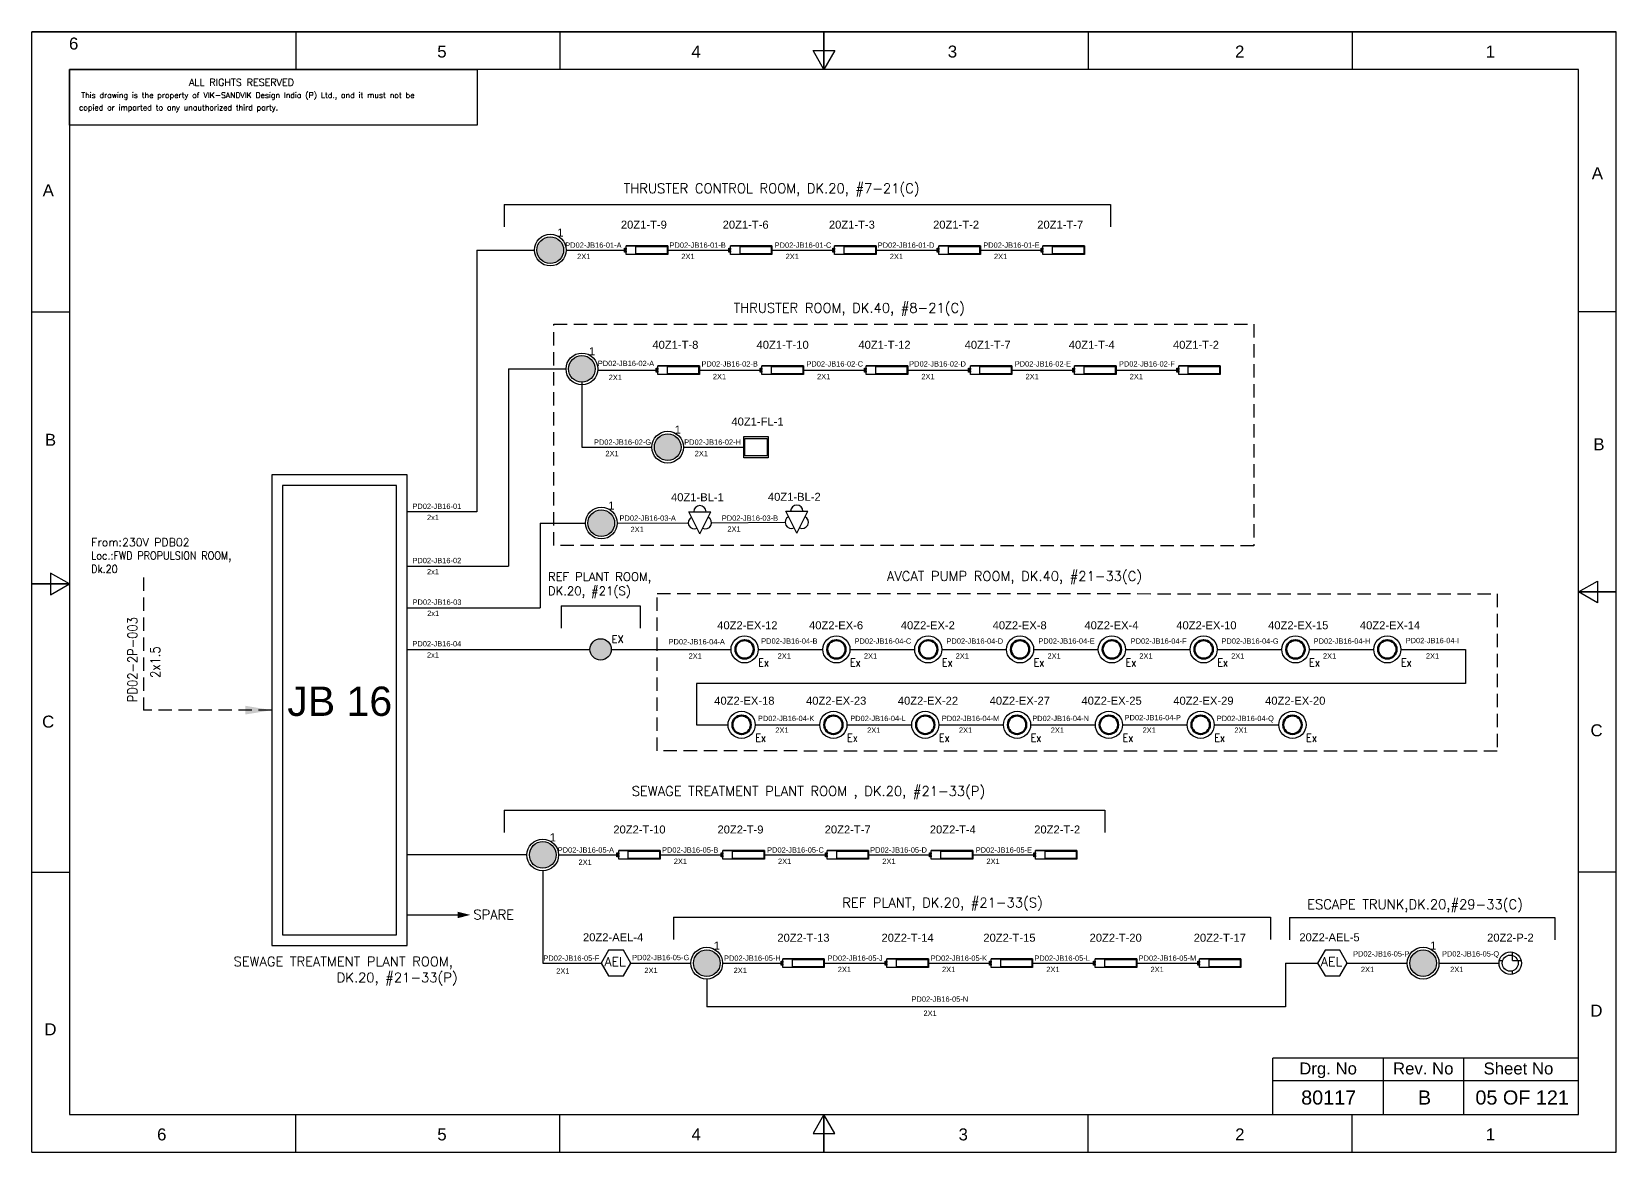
# Model space of a CAD drawing. Header units: inches. Extents: x -3311 to 1429, y -713 to 2436.
# Drawn here: x -3309.1 to -3012.1, y 1612.5 to 1822.6 of the extents above; entities that cross this region are included whole.
import ezdxf
from ezdxf.enums import TextEntityAlignment as Align

# ---------------------------------------------------------------- set-up
doc = ezdxf.new("R2010")
doc.units = ezdxf.units.IN
doc.linetypes.add('HIDDEN', pattern=[0.375, 0.25, -0.125])
doc.linetypes.add('SOLID', pattern=[0])
for name, color, linetype, lineweight in [('ELEC_TXT-025', 1, 'Continuous', 25), ('HEL-025', 1, 'Continuous', 25), ('HEL-035', 2, 'Continuous', 35)]:
    doc.layers.add(name, color=color, linetype=linetype, lineweight=lineweight)
doc.layers.add('LINE', color=3, linetype='SOLID')
doc.styles.add('_NORMAL', font='arial.ttf')
doc.styles.add('ROMANS', font='simplex.shx', dxfattribs={"width": 0.88})
doc.styles.get("Standard").update_dxf_attribs({"font": 'arial.ttf'})
doc.dimstyles.get("Standard").update_dxf_attribs({"dimtxt": 0.18, "dimasz": 0.18, "dimexe": 0.18, "dimexo": 0.0625, "dimgap": 0.09, "dimtad": 0, "dimtih": 1, "dimtoh": 1, "dimdec": 4, "dimzin": 0, "dimdsep": 46, "dimtxsty": 'Standard', "dimcen": 0.09, "dimadec": 0, "dimazin": 0, "dimtfac": 1, "dimtdec": 4, "dimtofl": 0, "dimtmove": 0, "dimatfit": 3, "dimfxl": 1, "dimtolj": 1, "dimtzin": 0, "dimarcsym": 0})
pattern_1 = [(0, (0, 0), (0, 6.985), [5.08, -1.905]), (90, (0, 0), (-6.985, 4e-16), [5.08, -1.905])]

# ---------------------------------------------------------------- blocks, each defined once
blk = doc.blocks.new('fr')
at = {"color": 7, "linetype": 'Continuous'}
for p, q in [((33763.99, 4500.4), (33466.99, 4500.4)), ((33466.99, 4500.4), (33763.99, 4500.4)), ((33466.99, 4290.33), (33466.99, 4500.4)), ((33516.49, 4500.4), (33516.49, 4493.33)), ((33565.99, 4500.4), (33565.99, 4493.33)), ((33615.49, 4500.4), (33615.49, 4493.33)), ((33615.49, 4493.33), (33615.49, 4500.4)), ((33615.49, 4500.4), (33615.49, 4493.33)), ((33664.99, 4500.4), (33664.99, 4493.33)), ((33714.49, 4500.4), (33714.49, 4493.33)), ((33763.99, 4290.33), (33763.99, 4500.4)), ((33763.99, 4290.33), (33763.99, 4500.4)), ((33615.49, 4493.33), (33613.45, 4496.87)), ((33613.45, 4496.87), (33617.53, 4496.87)), ((33617.53, 4496.87), (33615.49, 4493.33)), ((33756.92, 4493.33), (33474.06, 4493.33)), ((33474.06, 4493.33), (33474.06, 4297.41)), ((33756.92, 4297.41), (33756.92, 4493.33)), ((33466.99, 4447.89), (33474.06, 4447.89)), ((33763.99, 4447.89), (33756.92, 4447.89)), ((33474.06, 4396.87), (33470.53, 4398.91)), ((33470.53, 4398.91), (33470.53, 4394.83)), ((33466.99, 4396.87), (33474.06, 4396.87)), ((33474.06, 4396.87), (33466.99, 4396.87)), ((33466.99, 4396.87), (33474.06, 4396.87)), ((33470.53, 4394.83), (33474.06, 4396.87)), ((33756.92, 4395.37), (33760.45, 4397.41)), ((33760.45, 4397.41), (33760.45, 4393.33)), ((33763.99, 4395.37), (33756.92, 4395.37)), ((33760.45, 4393.33), (33756.92, 4395.37)), ((33756.92, 4395.37), (33763.99, 4395.37)), ((33763.99, 4395.37), (33756.92, 4395.37)), ((33466.99, 4342.85), (33474.06, 4342.85)), ((33763.99, 4342.85), (33756.92, 4342.85)), ((33474.06, 4297.41), (33756.92, 4297.41)), ((33516.49, 4290.33), (33516.49, 4297.41)), ((33565.99, 4290.33), (33565.99, 4297.41)), ((33615.49, 4297.41), (33613.45, 4293.87)), ((33615.49, 4290.33), (33615.49, 4297.41)), ((33617.53, 4293.87), (33615.49, 4297.41)), ((33615.49, 4297.41), (33615.49, 4290.33)), ((33615.49, 4290.33), (33615.49, 4297.41)), ((33664.99, 4290.33), (33664.99, 4297.41)), ((33714.49, 4290.33), (33714.49, 4297.41)), ((33613.45, 4293.87), (33617.53, 4293.87)), ((33466.99, 4290.33), (33763.99, 4290.33)), ((33466.99, 4290.33), (33763.99, 4290.33))]:
    blk.add_line(p, q, dxfattribs=at)
at = {"color": 7, "style": '_NORMAL'}
for s, p in [('6', (33474.86, 4498.18)), ('5', (33543.88, 4496.68)), ('4', (33591.52, 4496.68)), ('3', (33639.57, 4496.68)), ('2', (33693.41, 4496.68)), ('1', (33740.39, 4496.68)), ('A', (33760.45, 4473.88)), ('A', (33470.1, 4470.68)), ('B', (33470.52, 4423.9)), ('B', (33760.74, 4423.06)), ('C', (33470.08, 4371.07)), ('C', (33760.29, 4369.44)), ('D', (33760.27, 4316.89)), ('D', (33470.51, 4313.39)), ('6', (33491.37, 4293.69)), ('5', (33543.89, 4293.69)), ('4', (33591.53, 4293.69)), ('3', (33641.59, 4293.69)), ('2', (33693.43, 4293.69)), ('1', (33740.41, 4293.69))]:
    blk.add_text(s, height=2.25, dxfattribs=at).set_placement(p, align=Align.MIDDLE_CENTER)
blk = doc.blocks.new('A$C4BAD7D21')
at = {"layer": 'HEL-025'}
blk.add_lwpolyline([(-34000, 0), (-34000, 2086), (-18714, 2086), (-18714, 0)], close=True, dxfattribs=at)
at = {"layer": 'HEL-025', "style": 'ROMANS'}
for s, p in [('This drawing is the property of VIK-SANDVIK Design India (P) Ltd., and it must not be', (-33558, 1016)), (' copied or imparted to any unauthorized third party.', (-33785, 550))]:
    blk.add_text(s, height=210, dxfattribs=at).set_placement(p)
at = {"layer": 'HEL-035', "style": 'ROMANS'}
blk.add_text('     ALL RIGHTS RESERVED', height=262.5, dxfattribs=at).set_placement((-30497, 1476))
blk = doc.blocks.new('FIXED_KEY_SWITCH')
h = blk.add_hatch(color=1)
h.dxf.hatch_style = 1
edge = h.paths.add_edge_path()
edge.add_arc((848.13, 1737.46), 2.5, 0, 360)
at = {"color": 1}
blk.add_circle((848.13, 1737.46), 2.5, dxfattribs=at)
at = {"color": 7, "insert": (849.44, 1741.5), "char_height": 1.5, "attachment_point": 1, "style": '_NORMAL'}
blk.add_mtext_dynamic_manual_height_columns('1', width=1.5, gutter_width=7.5, heights=[0], dxfattribs=at)
blk = doc.blocks.new('SWT')
blk.add_blockref('FIXED_KEY_SWITCH', (0, 0))
blk.add_attdef('TAG_NO', (844.55, 1741.11), '', height=1.5)
blk = doc.blocks.new('2A')
at = {"color": 7, "lineweight": -3, "ltscale": 2.5}
blk.add_line((790.02, 1997.62, -0.03), (782.23, 1997.62, -0.03), dxfattribs=at)
at = {"color": 7, "lineweight": -3, "ltscale": 2.5, "elevation": -0.03}
for points in [[(781.91, 1997.21), (782.23, 1997.21), (782.23, 1996.94), (781.91, 1996.94)], [(781.91, 1996.7), (782.23, 1996.7), (782.23, 1996.44), (781.91, 1996.44)], [(782.23, 1997.62), (790.02, 1997.62), (790.02, 1996.02), (782.23, 1996.02)], [(784.03, 1997.5), (789.88, 1997.5), (789.88, 1996.14), (784.03, 1996.14)]]:
    blk.add_lwpolyline(points, close=True, dxfattribs=at)
blk = doc.blocks.new('LED TUBE LIGHT 30W')
blk.add_blockref('2A', (179.91, -357.89))
blk.add_attdef('TAG_NO.', (962.52, 1642.97), '', height=1.5)
blk = doc.blocks.new('13')
for points in [[(436.88, 1959.44), (441.46, 1959.44), (441.46, 1955.44), (436.88, 1955.44)], [(437.07, 1959.08), (441.26, 1959.08), (441.26, 1955.8), (437.07, 1955.8)]]:
    blk.add_lwpolyline(points, close=True)
blk = doc.blocks.new('LED FLOOD LIGHT 100W')
blk.add_blockref('13', (5123.55, -712.19))
blk.add_attdef('TAG_NO', (5558.98, 1249.67), '', height=1.5)
blk = doc.blocks.new('11')
for p, q in [((438, 1973.54, -0.08), (442.11, 1973.54, -0.08)), ((440.05, 1969.42, -0.08), (438, 1973.54, -0.08)), ((440.05, 1969.42, -0.08), (442.11, 1973.54, -0.08))]:
    blk.add_line(p, q)
for centre, start, end in [((439.02, 1971.48, -0.08), 116.5651, 296.5651), ((440.05, 1973.54, -0.08), 0, 180), ((441.08, 1971.48, -0.08), 243.4349, 63.4349)]:
    blk.add_arc(centre, 1.15, start, end)
blk = doc.blocks.new('BILGE LIGHT')
blk.add_blockref('11', (1524.93, -1711.73))
blk.add_attdef('TAG_NO', (1960.14, 263.52), '', height=1.5)
blk = doc.blocks.new('4')
blk.add_circle((514.17, -147.17), 2.54)
at = {"lineweight": 50}
blk.add_circle((514.17, -147.17), 1.73, dxfattribs=at)
at = {"style": 'ROMANS', "width": 0.88}
blk.add_text('Ex', height=1.5, dxfattribs=at).set_placement((516.72, -150.36))
blk = doc.blocks.new('LED EXPLOSION PROOF LIGHT 15W')
blk.add_blockref('4', (0, 0))
blk.add_attdef('TAG_NO', (509.37, -143.46), '', height=1.5)
blk = doc.blocks.new('AEL')
at = {"color": 4}
blk.add_lwpolyline([(989.98, -190.09), (992.75, -190.09), (994.14, -187.69), (992.75, -185.28), (989.98, -185.28), (988.59, -187.69)], close=True, dxfattribs=at)
at = {"color": 4, "style": 'ROMANS'}
blk.add_text('AEL', height=1.725, dxfattribs=at).set_placement((989.2, -188.27))
blk = doc.blocks.new('AEL_L')
blk.add_blockref('AEL', (0, 0))
blk.add_attdef('TAG_NO', (986.55, -183.59), '', height=1.5)
blk = doc.blocks.new('1')
h = blk.add_hatch()
h.set_pattern_fill('ANGLE', color=6)
h.set_pattern_definition(pattern_1)
h.paths.add_polyline_path([(303.23, 2044.43, 1), (306.22, 2044.43, 1)], flags=0)
h.paths.add_polyline_path([(302.63, 2044.43, 1), (306.83, 2044.43, 1)])
h.paths.add_polyline_path([(306.22, 2044.43, -1), (303.23, 2044.43, -1)], flags=16)
h = blk.add_hatch()
h.set_pattern_fill('ANGLE', color=6)
h.set_pattern_definition(pattern_1)
h.paths.add_polyline_path([(303.23, 2044.43, 1), (306.22, 2044.43, 1)])
at = {"color": 6}
for radius in [2.1, 1.5]:
    blk.add_circle((304.73, 2044.43), radius, dxfattribs=at)
blk = doc.blocks.new('LED PENDENT LIGHT 15W')
blk.add_blockref('1', (0, 0))
blk.add_attdef('TAG_NO', (301.63, 2048.1), '', height=1.5)
blk = doc.blocks.new('EX_PROOF_SWITCH')
h = blk.add_hatch(color=1)
h.dxf.hatch_style = 1
edge = h.paths.add_edge_path()
edge.add_arc((2067.16, 3666.55), 2, 0, 360)
at = {"color": 1}
blk.add_circle((2067.16, 3666.55), 2, dxfattribs=at)
at = {"color": 1, "style": 'ROMANS'}
blk.add_text('EX', height=1.4, dxfattribs=at).set_placement((2069.19, 3668.46), align=Align.MIDDLE_LEFT)

msp = doc.modelspace()

# ---------------------------------------------------------------- linework, layer by layer
for p, q in [((-3220.51, 1790.16), (-3106.84, 1790.16)), ((-3225.62, 1781.61), (-3225.62, 1732.53)), ((-3205.94, 1756.84), (-3205.94, 1744.67)), ((-3209.83, 1714.95), (-3195.02, 1714.95)), ((-3220.48, 1676.63), (-3107.89, 1676.63)), ((-3216.25, 1668.23), (-3238.68, 1668.23)), ((-3213.27, 1665.25), (-3213.27, 1647.94)), ((-3188.79, 1656.59, -0.05), (-3076.9, 1656.59, -0.05)), ((-3073.33, 1656.49, -0.24), (-3023.57, 1656.49, -0.24)), ((-3074.04, 1647.94, -0.19), (-3074.04, 1639.75, -0.19)), ((-3182.53, 1644.97, -0.05), (-3182.53, 1639.75, -0.05)), ((-3074.04, 1639.75, 0), (-3182.53, 1639.75, 0))]:
    msp.add_line(p, q)
at = {"color": 7, "linetype": 'Continuous'}
for p, q in [((-3019.13, 1630.15), (-3076.45, 1630.15)), ((-3076.45, 1619.56), (-3076.45, 1630.15)), ((-3055.68, 1619.56), (-3055.68, 1630.15)), ((-3040.66, 1619.56), (-3040.66, 1630.15)), ((-3076.45, 1625.97), (-3019.13, 1625.97))]:
    msp.add_line(p, q, dxfattribs=at)
at = {"linetype": 'HIDDEN', "ltscale": 10}
for points in [[(-3211.18, 1767.75), (-3079.97, 1767.71), (-3079.97, 1726.19), (-3211.18, 1726.23)], [(-3191.83, 1717.23), (-3034.36, 1717.19), (-3034.36, 1687.68), (-3191.83, 1687.72)]]:
    msp.add_lwpolyline(points, close=True, dxfattribs=at)
msp.add_lwpolyline([(-3288.09, 1720.25), (-3288.09, 1695.37)], dxfattribs=at)
at = {"elevation": -0.25}
msp.add_lwpolyline([(-3040.31, 1706.76), (-3040.31, 1700.38), (-3184.45, 1700.38), (-3184.45, 1692.62)], dxfattribs=at)
msp.add_lwpolyline([(-3229.19, 1656.98, 1.18, 0, 0), (-3226.84, 1656.98, 0, 0, 0)], format="xyseb")
at = {"layer": 'LINE', "color": 0}
for p, q in [((-3220.51, 1790.16), (-3220.51, 1785.97)), ((-3106.84, 1790.16), (-3106.84, 1785.97)), ((-3225.62, 1781.61), (-3214.84, 1781.61)), ((-3208.89, 1781.61, 0), (-3197.63, 1781.61, -0.03)), ((-3189.83, 1781.61, -0.03), (-3178.11, 1781.61, -0.05)), ((-3170.31, 1781.61, -0.05), (-3158.58, 1781.61, -0.08)), ((-3150.78, 1781.61, -0.08), (-3139.05, 1781.61, -0.11)), ((-3131.25, 1781.61, -0.11), (-3119.53, 1781.61, -0.14)), ((-3219.7, 1759.34), (-3219.7, 1722.37)), ((-3219.7, 1759.34), (-3208.91, 1759.34)), ((-3202.97, 1759.09, 0), (-3191.72, 1759.09, -0.03)), ((-3183.92, 1759.09, -0.03), (-3172.19, 1759.09, -0.05)), ((-3164.4, 1759.09, -0.05), (-3152.67, 1759.09, -0.08)), ((-3144.87, 1759.09, -0.08), (-3133.14, 1759.09, -0.11)), ((-3125.34, 1759.09, -0.11), (-3113.61, 1759.09, -0.14)), ((-3105.82, 1759.09, -0.14), (-3094.09, 1759.09, -0.16)), ((-3205.94, 1744.67), (-3192.82, 1744.67, -0.03)), ((-3186.87, 1744.67, -0.03), (-3175.62, 1744.67, -0.05)), ((-3264.04, 1739.49), (-3264.04, 1651.25)), ((-3238.68, 1739.49), (-3264.04, 1739.49)), ((-3240.68, 1737.49), (-3262.04, 1737.49)), ((-3262.04, 1737.49), (-3262.04, 1653.25)), ((-3240.68, 1653.25), (-3240.68, 1737.49)), ((-3238.68, 1651.25), (-3238.68, 1739.49)), ((-3225.62, 1732.53), (-3238.68, 1732.53)), ((-3213.77, 1730.43), (-3213.77, 1714.57)), ((-3213.77, 1730.43), (-3205.28, 1730.43)), ((-3199.33, 1730.43), (-3185.99, 1730.51)), ((-3181.64, 1730.51), (-3167.83, 1730.59)), ((-3238.68, 1722.37), (-3219.7, 1722.37)), ((-3238.65, 1714.57), (-3213.77, 1714.57)), ((-3209.83, 1714.95), (-3209.83, 1710.76)), ((-3195.02, 1714.95), (-3195.02, 1710.76)), ((-3238.68, 1706.76), (-3204.43, 1706.76)), ((-3200.43, 1706.76), (-3177.98, 1706.76, -0.02)), ((-3172.9, 1706.76, -0.02), (-3160.77, 1706.76, -0.05)), ((-3155.7, 1706.76, -0.04), (-3143.56, 1706.76, -0.07)), ((-3138.49, 1706.76, -0.07), (-3126.35, 1706.76, -0.1)), ((-3121.28, 1706.76, -0.1), (-3109.14, 1706.76, -0.13)), ((-3104.07, 1706.76, -0.13), (-3091.93, 1706.76, -0.16)), ((-3086.86, 1706.76, -0.16), (-3074.73, 1706.76, -0.19)), ((-3069.66, 1706.76, -0.19), (-3057.52, 1706.76, -0.22)), ((-3052.45, 1706.76, -0.23), (-3040.31, 1706.76, -0.25)), ((-3184.45, 1692.62, -0.04), (-3178.53, 1692.62, -0.05)), ((-3173.46, 1692.62, -0.05), (-3161.33, 1692.62, -0.08)), ((-3156.26, 1692.62, -0.08), (-3144.12, 1692.62, -0.11)), ((-3139.05, 1692.62, -0.11), (-3126.91, 1692.62, -0.14)), ((-3121.84, 1692.62, -0.14), (-3109.7, 1692.62, -0.17)), ((-3104.63, 1692.62, -0.17), (-3092.49, 1692.62, -0.19)), ((-3087.42, 1692.62, -0.19), (-3075.29, 1692.62, -0.22)), ((-3220.48, 1676.63), (-3220.48, 1672.44)), ((-3107.89, 1676.63), (-3107.89, 1672.44)), ((-3210.3, 1668.23, 0), (-3199.04, 1668.23, -0.03)), ((-3191.25, 1668.23, -0.03), (-3179.52, 1668.23, -0.05)), ((-3171.72, 1668.23, -0.05), (-3159.99, 1668.23, -0.08)), ((-3152.19, 1668.23, -0.08), (-3140.46, 1668.23, -0.11)), ((-3132.66, 1668.23, -0.11), (-3120.94, 1668.23, -0.14)), ((-3238.68, 1656.98), (-3229.19, 1656.98)), ((-3188.79, 1656.59, -0.05), (-3188.79, 1652.4, -0.05)), ((-3076.9, 1656.59, -0.05), (-3076.9, 1652.4, -0.05)), ((-3073.33, 1656.49, -0.24), (-3073.33, 1652.3, -0.24)), ((-3023.57, 1656.49, -0.24), (-3023.57, 1652.3, -0.24)), ((-3262.04, 1653.25), (-3240.68, 1653.25)), ((-3264.04, 1651.25), (-3238.68, 1651.25)), ((-3213.27, 1647.94), (-3202.31, 1647.94, -0.02)), ((-3196.76, 1647.94, -0.02), (-3185.5, 1647.94, -0.05)), ((-3179.56, 1647.94, -0.05), (-3168.3, 1647.94, -0.08)), ((-3160.5, 1647.94, -0.08), (-3148.78, 1647.94, -0.1)), ((-3140.98, 1647.94, -0.1), (-3129.25, 1647.94, -0.13)), ((-3121.45, 1647.94, -0.13), (-3109.72, 1647.94, -0.16)), ((-3101.92, 1647.94, -0.16), (-3090.19, 1647.94, -0.18)), ((-3074.04, 1647.94, -0.19), (-3068.04, 1647.94, -0.21)), ((-3062.49, 1647.94, -0.21), (-3051.23, 1647.94, -0.24)), ((-3045.28, 1647.94, -0.24), (-3034.03, 1647.94, -0.27))]:
    msp.add_line(p, q, dxfattribs=at)
for centre in [(-3211.86, 1781.61), (-3205.94, 1759.34), (-3189.85, 1744.67, -0.03), (-3202.3, 1730.43), (-3213.27, 1668.23), (-3182.53, 1647.94, -0.05), (-3048.26, 1647.94, -0.24)]:
    msp.add_circle(centre, 2.97, dxfattribs=at)

# ---------------------------------------------------------------- block references
for name, p in [('fr', (-36776.05, -2677.85)), ('SWT', (-4059.99, 44.15)), ('SWT', (-4054.07, 21.88)), ('SWT', (-4037.98, 7.21, -0.03)), ('SWT', (-4050.43, -7.03)), ('SWT', (-4061.4, -69.23)), ('SWT', (-4030.66, -89.52, -0.05)), ('SWT', (-3896.39, -89.52, -0.24))]:
    msp.add_blockref(name, p)
ref = msp.add_blockref('LED TUBE LIGHT 30W', (-4159.76, 142.68))
ref.add_attrib('TAG_NO.', '20Z1-T-9', (-3198.63, 1785.63), dxfattribs={"height": 1.5})
ref = msp.add_blockref('LED TUBE LIGHT 30W', (-4140.24, 142.68, -0.03))
ref.add_attrib('TAG_NO.', '20Z1-T-6', (-3179.55, 1785.63, -0.03), dxfattribs={"height": 1.5})
ref = msp.add_blockref('LED TUBE LIGHT 30W', (-4120.71, 142.68, -0.05))
ref.add_attrib('TAG_NO.', '20Z1-T-3', (-3159.64, 1785.63, -0.05), dxfattribs={"height": 1.5})
ref = msp.add_blockref('LED TUBE LIGHT 30W', (-4101.18, 142.68, -0.08))
ref.add_attrib('TAG_NO.', '20Z1-T-2', (-3140.11, 1785.63, -0.08), dxfattribs={"height": 1.5})
ref = msp.add_blockref('LED TUBE LIGHT 30W', (-4081.66, 142.68, -0.11))
ref.add_attrib('TAG_NO.', '20Z1-T-7', (-3120.59, 1785.63, -0.11), dxfattribs={"height": 1.5})
ref = msp.add_blockref('LED TUBE LIGHT 30W', (-4153.85, 120.17))
ref.add_attrib('TAG_NO.', '40Z1-T-8', (-3192.72, 1763.11), dxfattribs={"height": 1.5})
ref = msp.add_blockref('LED TUBE LIGHT 30W', (-4134.33, 120.17, -0.03))
ref.add_attrib('TAG_NO.', '40Z1-T-10', (-3173.2, 1763.11, -0.03), dxfattribs={"height": 1.5})
ref = msp.add_blockref('LED TUBE LIGHT 30W', (-4114.8, 120.17, -0.05))
ref.add_attrib('TAG_NO.', '40Z1-T-12', (-3154.11, 1763.11, -0.05), dxfattribs={"height": 1.5})
ref = msp.add_blockref('LED TUBE LIGHT 30W', (-4095.27, 120.17, -0.08))
ref.add_attrib('TAG_NO.', '40Z1-T-7', (-3134.2, 1763.11, -0.08), dxfattribs={"height": 1.5})
ref = msp.add_blockref('LED TUBE LIGHT 30W', (-4075.75, 120.17, -0.11))
ref.add_attrib('TAG_NO.', '40Z1-T-4', (-3114.68, 1763.11, -0.11), dxfattribs={"height": 1.5})
ref = msp.add_blockref('LED TUBE LIGHT 30W', (-4056.22, 120.17, -0.14))
ref.add_attrib('TAG_NO.', '40Z1-T-2', (-3095.15, 1763.11, -0.14), dxfattribs={"height": 1.5})
ref = msp.add_blockref('LED FLOOD LIGHT 100W', (-8736.04, 499.42, -0.05))
ref.add_attrib('TAG_NO', '40Z1-FL-1', (-3177.91, 1748.72, -0.05), dxfattribs={"height": 1.5})
ref = msp.add_blockref('BILGE LIGHT', (-5148.8, 1470.76, 0.08))
ref.add_attrib('TAG_NO', '40Z1-BL-1', (-3189.23, 1734.53, 0.08), dxfattribs={"height": 1.5})
ref = msp.add_blockref('BILGE LIGHT', (-5130.64, 1470.84, 0.08))
ref.add_attrib('TAG_NO', '40Z1-BL-2', (-3171.07, 1734.61, 0.08), dxfattribs={"height": 1.5})
ref = msp.add_blockref('LED EXPLOSION PROOF LIGHT 15W', (-3689.61, 1853.93, -0.02))
ref.add_attrib('TAG_NO', '40Z2-EX-12', (-3180.57, 1710.53, -0.02), dxfattribs={"height": 1.5})
ref = msp.add_blockref('LED EXPLOSION PROOF LIGHT 15W', (-3672.4, 1853.93, -0.04))
ref.add_attrib('TAG_NO', '40Z2-EX-6', (-3163.36, 1710.53, -0.04), dxfattribs={"height": 1.5})
ref = msp.add_blockref('LED EXPLOSION PROOF LIGHT 15W', (-3655.19, 1853.93, -0.07))
ref.add_attrib('TAG_NO', '40Z2-EX-2', (-3146.16, 1710.53, -0.07), dxfattribs={"height": 1.5})
ref = msp.add_blockref('LED EXPLOSION PROOF LIGHT 15W', (-3637.98, 1853.93, -0.1))
ref.add_attrib('TAG_NO', '40Z2-EX-8', (-3128.95, 1710.53, -0.1), dxfattribs={"height": 1.5})
ref = msp.add_blockref('LED EXPLOSION PROOF LIGHT 15W', (-3620.77, 1853.93, -0.13))
ref.add_attrib('TAG_NO', '40Z2-EX-4', (-3111.74, 1710.53, -0.13), dxfattribs={"height": 1.5})
ref = msp.add_blockref('LED EXPLOSION PROOF LIGHT 15W', (-3603.57, 1853.93, -0.16))
ref.add_attrib('TAG_NO', '40Z2-EX-10', (-3094.53, 1710.53, -0.16), dxfattribs={"height": 1.5})
ref = msp.add_blockref('LED EXPLOSION PROOF LIGHT 15W', (-3586.36, 1853.93, -0.19))
ref.add_attrib('TAG_NO', '40Z2-EX-15', (-3077.32, 1710.53, -0.19), dxfattribs={"height": 1.5})
ref = msp.add_blockref('LED EXPLOSION PROOF LIGHT 15W', (-3569.15, 1853.93, -0.23))
ref.add_attrib('TAG_NO', '40Z2-EX-14', (-3060.12, 1710.53, -0.23), dxfattribs={"height": 1.5})
ref = msp.add_blockref('LED EXPLOSION PROOF LIGHT 15W', (-3690.17, 1839.79, -0.05))
ref.add_attrib('TAG_NO', '40Z2-EX-18', (-3181.13, 1696.39, -0.05), dxfattribs={"height": 1.5})
ref = msp.add_blockref('LED EXPLOSION PROOF LIGHT 15W', (-3672.96, 1839.79, -0.08))
ref.add_attrib('TAG_NO', '40Z2-EX-23', (-3163.92, 1696.39, -0.08), dxfattribs={"height": 1.5})
ref = msp.add_blockref('LED EXPLOSION PROOF LIGHT 15W', (-3655.75, 1839.79, -0.11))
ref.add_attrib('TAG_NO', '40Z2-EX-22', (-3146.72, 1696.39, -0.11), dxfattribs={"height": 1.5})
ref = msp.add_blockref('LED EXPLOSION PROOF LIGHT 15W', (-3638.54, 1839.79, -0.14))
ref.add_attrib('TAG_NO', '40Z2-EX-27', (-3129.51, 1696.39, -0.14), dxfattribs={"height": 1.5})
ref = msp.add_blockref('LED EXPLOSION PROOF LIGHT 15W', (-3621.33, 1839.79, -0.17))
ref.add_attrib('TAG_NO', '40Z2-EX-25', (-3112.3, 1696.39, -0.17), dxfattribs={"height": 1.5})
ref = msp.add_blockref('LED EXPLOSION PROOF LIGHT 15W', (-3604.13, 1839.79, -0.19))
ref.add_attrib('TAG_NO', '40Z2-EX-29', (-3095.09, 1696.39, -0.19), dxfattribs={"height": 1.5})
ref = msp.add_blockref('LED EXPLOSION PROOF LIGHT 15W', (-3586.92, 1839.79, -0.22))
ref.add_attrib('TAG_NO', '40Z2-EX-20', (-3077.88, 1696.39, -0.22), dxfattribs={"height": 1.5})
ref = msp.add_blockref('LED TUBE LIGHT 30W', (-4161.18, 29.3))
ref.add_attrib('TAG_NO.', '20Z2-T-10', (-3200.04, 1672.25), dxfattribs={"height": 1.5})
ref = msp.add_blockref('LED TUBE LIGHT 30W', (-4141.65, 29.3, -0.03))
ref.add_attrib('TAG_NO.', '20Z2-T-9', (-3180.52, 1672.25, -0.03), dxfattribs={"height": 1.5})
ref = msp.add_blockref('LED TUBE LIGHT 30W', (-4122.12, 29.3, -0.05))
ref.add_attrib('TAG_NO.', '20Z2-T-7', (-3160.43, 1672.25, -0.05), dxfattribs={"height": 1.5})
ref = msp.add_blockref('LED TUBE LIGHT 30W', (-4102.59, 29.3, -0.08))
ref.add_attrib('TAG_NO.', '20Z2-T-4', (-3140.72, 1672.25, -0.08), dxfattribs={"height": 1.5})
ref = msp.add_blockref('LED TUBE LIGHT 30W', (-4083.07, 29.3, -0.11))
ref.add_attrib('TAG_NO.', '20Z2-T-2', (-3121.16, 1672.25, -0.11), dxfattribs={"height": 1.5})
ref = msp.add_blockref('AEL_L', (-4190.9, 1835.63, -0.02))
ref.add_attrib('TAG_NO', '20Z2-AEL-4', (-3205.73, 1652.04, -0.02), dxfattribs={"color": 4, "height": 1.5})
ref = msp.add_blockref('LED TUBE LIGHT 30W', (-4130.43, 9.01, -0.05))
ref.add_attrib('TAG_NO.', '20Z2-T-13', (-3169.3, 1651.96, -0.05), dxfattribs={"height": 1.5})
ref = msp.add_blockref('LED TUBE LIGHT 30W', (-4110.91, 9.01, -0.08))
ref.add_attrib('TAG_NO.', '20Z2-T-14', (-3149.78, 1651.96, -0.08), dxfattribs={"height": 1.5})
ref = msp.add_blockref('LED TUBE LIGHT 30W', (-4091.38, 9.01, -0.1))
ref.add_attrib('TAG_NO.', '20Z2-T-15', (-3130.69, 1651.96, -0.1), dxfattribs={"height": 1.5})
ref = msp.add_blockref('LED TUBE LIGHT 30W', (-4071.85, 9.01, -0.13))
ref.add_attrib('TAG_NO.', '20Z2-T-20', (-3110.78, 1651.96, -0.13), dxfattribs={"height": 1.5})
ref = msp.add_blockref('LED TUBE LIGHT 30W', (-4052.33, 9.01, -0.16))
ref.add_attrib('TAG_NO.', '20Z2-T-17', (-3091.26, 1651.96, -0.16), dxfattribs={"height": 1.5})
ref = msp.add_blockref('AEL_L', (-4056.63, 1835.63, -0.21))
ref.add_attrib('TAG_NO', '20Z2-AEL-5', (-3071.46, 1652.04, -0.21), dxfattribs={"color": 4, "height": 1.5})
ref = msp.add_blockref('LED PENDENT LIGHT 15W', (-3336.66, -396.49, -0.27))
ref.add_attrib('TAG_NO', '20Z2-P-2', (-3036.27, 1651.98, -0.27), dxfattribs={"height": 1.5})
at = {"layer": 'ELEC_TXT-025', "color": 0, "xscale": 0.005, "yscale": 0.005, "zscale": 0.005}
msp.add_blockref('A$C4BAD7D21', (-3131.98, 1805.05), dxfattribs=at)
at = {"layer": 'LINE', "color": 7}
msp.add_blockref('EX_PROOF_SWITCH', (-5269.59, -1959.79), dxfattribs=at)

# ---------------------------------------------------------------- texts
at = {"color": 7}
for s, p in [('PD02-JB16-01-A', (-3209.06, 1782.04, 0.05)), ('PD02-JB16-01-B', (-3189.51, 1782.04, 0.03)), ('PD02-JB16-01-C', (-3169.81, 1782.04)), ('PD02-JB16-01-D', (-3150.49, 1782.04, -0.03)), ('PD02-JB16-01-E', (-3130.71, 1782.04, -0.05)), ('2X1', (-3206.83, 1779.92)), ('2X1', (-3187.3, 1779.92, -0.03)), ('2X1', (-3167.75, 1779.92, -0.05)), ('2X1', (-3148.22, 1779.92, -0.08)), ('2X1', (-3128.7, 1779.92, -0.11)), ('PD02-JB16-02-A', (-3202.95, 1759.87, 0.05)), ('2X1', (-3200.91, 1757.24)), ('PD02-JB16-02-B', (-3183.51, 1759.78, 0.03)), ('2X1', (-3181.39, 1757.41, -0.03)), ('PD02-JB16-02-C', (-3163.86, 1759.78)), ('2X1', (-3161.86, 1757.41, -0.05)), ('PD02-JB16-02-D', (-3144.59, 1759.78, -0.03)), ('2X1', (-3142.31, 1757.41, -0.08)), ('PD02-JB16-02-E', (-3124.81, 1759.78, -0.05)), ('2X1', (-3122.78, 1757.41, -0.11)), ('PD02-JB16-02-F', (-3105.28, 1759.78, -0.08)), ('2X1', (-3103.26, 1757.41, -0.14)), ('PD02-JB16-02-G', (-3203.67, 1745.11, 0.03)), ('2X1', (-3201.52, 1742.98)), ('PD02-JB16-02-H', (-3186.76, 1745.11, 0.03)), ('2X1', (-3184.79, 1742.98, -0.03)), ('PD02-JB16-01', (-3237.7, 1733.09)), ('2x1', (-3234.97, 1730.99)), ('PD02-JB16-03-A', (-3198.88, 1730.87, 0.05)), ('PD02-JB16-03-B', (-3179.71, 1730.87, 0.05)), ('2X1', (-3196.82, 1728.75)), ('2X1', (-3178.66, 1728.82)), ('PD02-JB16-02', (-3237.7, 1722.92)), ('2x1', (-3234.97, 1720.82)), ('PD02-JB16-03', (-3237.67, 1715.12)), ('2x1', (-3234.94, 1713.02)), ('PD02-JB16-04', (-3237.7, 1707.32)), ('PD02-JB16-04-A', (-3189.69, 1707.69, 0.01)), ('PD02-JB16-04-B', (-3172.33, 1707.83, 0.01)), ('PD02-JB16-04-C', (-3154.83, 1707.82, 0.01)), ('PD02-JB16-04-D', (-3137.61, 1707.82, 0)), ('PD02-JB16-04-E', (-3120.39, 1707.84, -0.11)), ('PD02-JB16-04-F', (-3103.08, 1707.82, 0)), ('PD02-JB16-04-G', (-3086.06, 1707.82, 0)), ('PD02-JB16-04-H', (-3068.79, 1707.82, -0.01)), ('PD02-JB16-04-I', (-3051.54, 1707.92, -0.44)), ('2x1', (-3234.97, 1705.22)), ('2X1', (-3185.94, 1705.02, 0.01)), ('2X1', (-3169.25, 1705.02, -0.02)), ('2X1', (-3153.08, 1705.02, -0.04)), ('2X1', (-3135.88, 1705.02, -0.08)), ('2X1', (-3118.67, 1705.02, -0.1)), ('2X1', (-3101.46, 1705.02, -0.13)), ('2X1', (-3084.25, 1705.02, -0.15)), ('2X1', (-3067.04, 1705.02, -0.19)), ('2X1', (-3047.75, 1705.02, -0.22)), ('PD02-JB16-04-K', (-3172.94, 1693.32, -0.24)), ('PD02-JB16-04-L', (-3155.64, 1693.32, -0.25)), ('PD02-JB16-04-M', (-3138.47, 1693.32, -0.26)), ('PD02-JB16-04-N', (-3121.53, 1693.32, -0.25)), ('PD02-JB16-04-P', (-3104.22, 1693.47, -0.23)), ('PD02-JB16-04-Q', (-3086.95, 1693.32, -0.25)), ('2X1', (-3169.68, 1691.12, -0.25)), ('2X1', (-3152.47, 1691.12, -0.28)), ('2X1', (-3135.27, 1691.12, -0.3)), ('2X1', (-3118.06, 1691.12, -0.33)), ('2X1', (-3100.85, 1691.12, -0.36)), ('2X1', (-3083.64, 1691.12, -0.39)), ('PD02-JB16-05-A', (-3210.47, 1668.66, 0.05)), ('PD02-JB16-05-B', (-3190.92, 1668.66, 0.03)), ('PD02-JB16-05-C', (-3171.22, 1668.66)), ('PD02-JB16-05-D', (-3151.9, 1668.66, -0.03)), ('PD02-JB16-05-E', (-3132.12, 1668.66, -0.05)), ('2X1', (-3206.57, 1666.37)), ('2X1', (-3188.71, 1666.54, -0.03)), ('2X1', (-3169.18, 1666.54, -0.05)), ('2X1', (-3149.63, 1666.54, -0.08)), ('2X1', (-3130.11, 1666.54, -0.11)), ('PD02-JB16-05-F', (-3213.15, 1648.38, 0.01)), ('PD02-JB16-05-G', (-3196.52, 1648.5, 0.01)), ('PD02-JB16-05-H', (-3179.3, 1648.38, 0.01)), ('PD02-JB16-05-J', (-3159.88, 1648.38, 0.01)), ('PD02-JB16-05-K', (-3140.55, 1648.38, -0.02)), ('PD02-JB16-05-L', (-3121.12, 1648.38, -0.05)), ('PD02-JB16-05-M', (-3101.59, 1648.38, -0.08)), ('PD02-JB16-05-P', (-3061.39, 1649.19, -0.24)), ('PD02-JB16-05-Q', (-3044.73, 1649.19, -0.24)), ('2X1', (-3210.74, 1645.98)), ('2X1', (-3194.22, 1646.09, -0.02)), ('2X1', (-3177.49, 1646.09, -0.05)), ('2X1', (-3157.97, 1646.26, -0.08)), ('2X1', (-3138.44, 1646.26, -0.1)), ('2X1', (-3118.89, 1646.26, -0.13)), ('2X1', (-3099.36, 1646.26, -0.16)), ('2X1', (-3059.93, 1646.26, -0.21)), ('2X1', (-3043.2, 1646.26, -0.24)), ('PD02-JB16-05-N', (-3144.16, 1640.7, 0.28)), ('2X1', (-3141.91, 1638.06, 0.01))]:
    msp.add_text(s, height=1, dxfattribs=at).set_placement(p)
at = {"color": 7, "lineweight": 30}
msp.add_text('JB 16', height=5.5, dxfattribs=at).set_placement((-3251.32, 1697.04), align=Align.MIDDLE_CENTER)
at = {"color": 7}
for s, height, p in [('Drg. No', 2.246, (-3066.08, 1628.2)), ('Rev. No', 2.246, (-3048.24, 1628.2)), ('Sheet No', 2.246, (-3030.4, 1628.2)), ('80117', 2.653, (-3065.97, 1622.76)), ('B', 2.65, (-3048, 1622.76)), ('05 OF 121', 2.653, (-3029.71, 1622.76))]:
    msp.add_text(s, height=height, dxfattribs=at).set_placement(p, align=Align.MIDDLE_CENTER)
at = {"color": 7, "attachment_point": 1, "style": '_NORMAL'}
for s, insert, char_height, width in [('{\\Fromans|c0;\\C2;THRUSTER CONTROL ROOM, DK.20, #7-21(C)}', (-3198.1, 1794.09), 1.8, 62.7639), ('{\\Fromans|c0;\\C2;THRUSTER ROOM, DK.40, #8-21(C)}', (-3177.5, 1771.68), 1.8, 50.6407), ('{\\Fromans|c0;\\C2;REF PLANT ROOM, \\PDK.20, #21(S)}', (-3212.31, 1721.19), 1.6, 29.3759), ('{\\Fromans|c0;\\C2;AVCAT PUMP ROOM, DK.40, #21-33(C)}', (-3148.76, 1721.4), 1.8, 96.6461), ('{\\Fromans|c0;\\C2;SPARE}', (-3226.27, 1657.94), 1.8, 8.1658), ('{\\Fromans|c0;\\C2;ESCAPE TRUNK,DK.20,#29-33(C)}', (-3069.99, 1659.87, -0.24), 1.8, 55.0742)]:
    msp.add_mtext(s, dxfattribs=dict(at, insert=insert, char_height=char_height, width=width))
at = {"color": 7, "insert": (-3297.91, 1727.59), "char_height": 1.5, "width": 36.8884, "attachment_point": 1}
msp.add_mtext('{\\Fromans|c0;\\C2;From:230V PDB02\\P\\Fsimplex|c0;\\W0.88;Loc.:FWD PROPULSION ROOM,      \\PDk.20}', dxfattribs=at)
at = {"color": 7, "insert": (-3291.07, 1696.86), "char_height": 1.8, "width": 17.1296, "attachment_point": 1, "rotation": 90, "style": '_NORMAL'}
msp.add_mtext('{\\Fromans|c0;\\W0.88;PD02-2P-003}', dxfattribs=at)
at = {"color": 7, "insert": (-3286.8, 1701.43), "char_height": 1.8, "attachment_point": 1, "rotation": 90, "style": '_NORMAL'}
msp.add_mtext('{\\Fsimplex|c0;\\W0.88;2x1.5}', dxfattribs=at)
at = {"color": 7, "char_height": 1.8, "attachment_point": 1, "style": '_NORMAL'}
for s, insert in [('{\\Fromans|c0;\\C2;SEWAGE TREATMENT PLANT ROOM , DK.20, #21-33(P)}', (-3196.59, 1681.09)), ('{\\Fromans|c0;\\C2;REF PLANT, DK.20, #21-33(S)}', (-3157.12, 1660.19, -0.05)), ('{\\Fromans|c0;\\C2;SEWAGE TREATMENT PLANT ROOM, \\P^I^I    DK.20, #21-33(P)}', (-3271.23, 1649.15))]:
    msp.add_mtext(s, dxfattribs=dict(at, insert=insert))

# ---------------------------------------------------------------- leaders
at = {"linetype": 'HIDDEN', "ltscale": 10}
msp.add_leader([(-3264.04, 1695.37), (-3288.09, 1695.37)], dimstyle='Standard', override={"dimasz": 5, "dimarcsym": 1}, dxfattribs=at)

doc.saveas('drawing.dxf')
